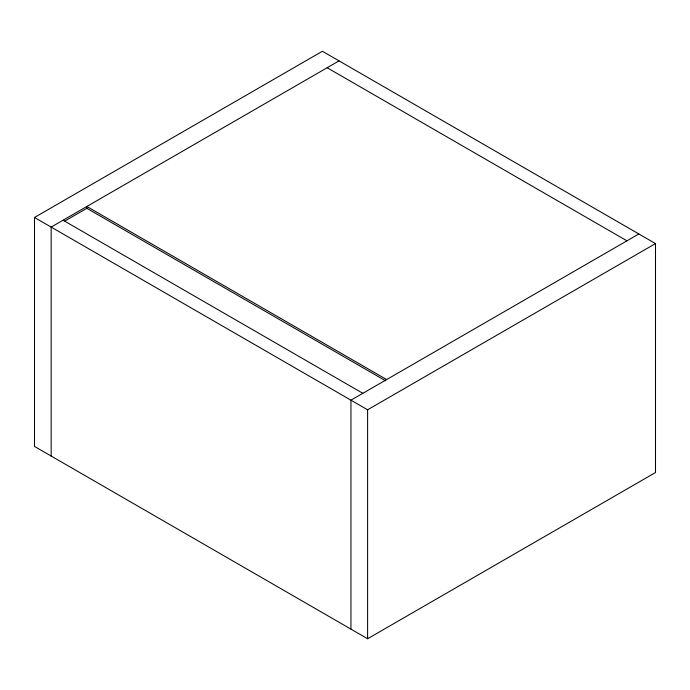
<?xml version="1.0" encoding="UTF-8"?>
<svg xmlns="http://www.w3.org/2000/svg" width="690" height="690" viewBox="0 0 690 690"><rect width="100%" height="100%" fill="white"/><g stroke="black" fill="none" stroke-linecap="round" stroke-linejoin="round"><path stroke-width="1.03" d="M34.5 217.471L322.394 51.258L655.5 243.579L655.5 472.529L367.606 638.742L34.5 446.421L34.5 217.471L367.606 409.791L655.5 243.579M339.049 60.875L51.155 227.088L51.155 456.038M64.886 220.998L86.845 208.32L385.71 380.863M638.845 233.962L350.951 400.174L350.951 629.125M327.155 67.741L626.951 240.827M386.642 379.569L86.845 206.483L86.845 208.32M63.049 220.222L362.845 393.309M367.606 409.791L367.606 638.742"/></g></svg>
